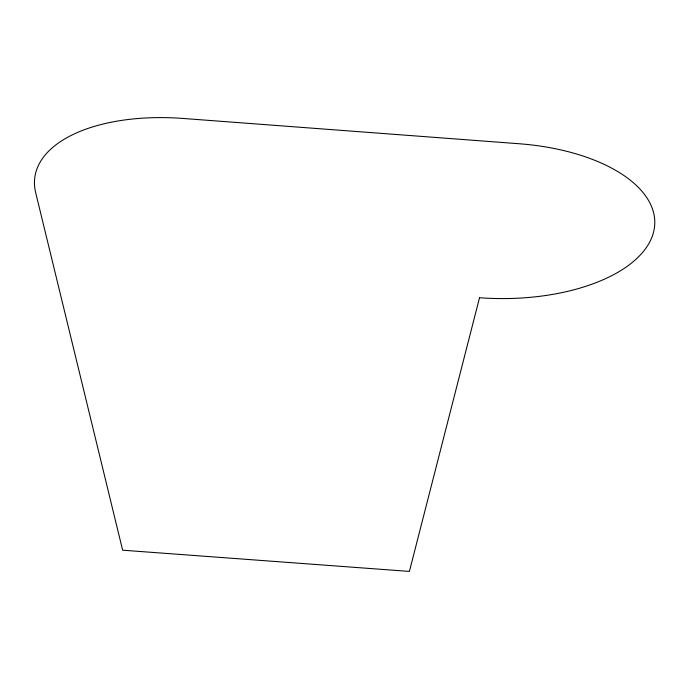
<?xml version="1.0" encoding="UTF-8"?>
<svg xmlns="http://www.w3.org/2000/svg" width="689" height="689" viewBox="0 0 689 689"><rect width="100%" height="100%" fill="white"/><g stroke="black" fill="none" stroke-linecap="round" stroke-linejoin="round"><path stroke-width="1.03" d="M479.527 297.734L409.404 571.414L122.642 550.192L35.664 192.567A155.68 78.003 7.3 0 1 182.869 118.439L518.989 143.734A155.585 77.84 0.8 0 1 653.508 232.314A155.585 77.84 0.8 0 1 479.527 297.734"/></g></svg>
